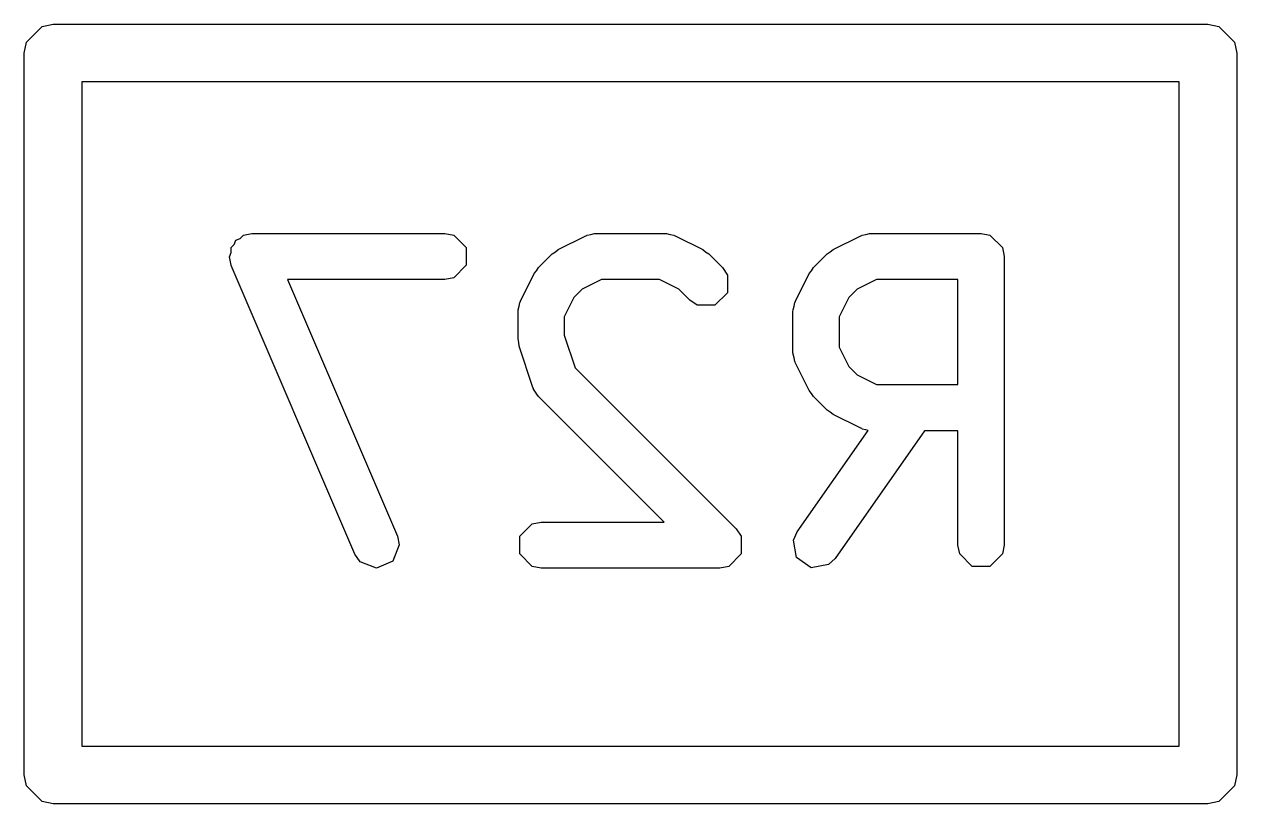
# Model space of a CAD drawing. Extents: x 3.93 to 7.47, y -4.9 to -2.95.
# Drawn here: x 6.6153 to 6.698, y -4.3941 to -4.3409 of the extents above; entities that cross this region are included whole.
import ezdxf

# ---------------------------------------------------------------- set-up
doc = ezdxf.new("R2010")
doc.units = 0
doc.header["$MEASUREMENT"] = 0
doc.layers.add('BLACK', color=7, linetype='CONTINUOUS')

msp = doc.modelspace()

# ---------------------------------------------------------------- linework, layer by layer
at = {"layer": 'BLACK', "linetype": 'CONTINUOUS'}
for p, q in [((6.615486, -4.342157), (6.616551, -4.341092)), ((6.616551, -4.341092), (6.617305, -4.340942)), ((6.617305, -4.340942), (6.696045, -4.340942)), ((6.696045, -4.340942), (6.696798, -4.341092)), ((6.696798, -4.341092), (6.697864, -4.342157)), ((6.615336, -4.342911), (6.615486, -4.342157)), ((6.697864, -4.342157), (6.698013, -4.342911)), ((6.615336, -4.392123), (6.615336, -4.342911)), ((6.698013, -4.342911), (6.698013, -4.392123)), ((6.619273, -4.344879), (6.619273, -4.390155)), ((6.694076, -4.344879), (6.619273, -4.344879)), ((6.694076, -4.390155), (6.694076, -4.344879)), ((6.630066, -4.355548), (6.630294, -4.35532)), ((6.630294, -4.35532), (6.630861, -4.355207)), ((6.630861, -4.355207), (6.630878, -4.3552)), ((6.630878, -4.3552), (6.630884, -4.355202)), ((6.630884, -4.355202), (6.630897, -4.3552)), ((6.630897, -4.3552), (6.64402, -4.3552)), ((6.64402, -4.3552), (6.644623, -4.35532)), ((6.644623, -4.35532), (6.645475, -4.356172)), ((6.651752, -4.356304), (6.653627, -4.355366)), ((6.653627, -4.355366), (6.653703, -4.355345)), ((6.653703, -4.355345), (6.653729, -4.35532)), ((6.653729, -4.35532), (6.653976, -4.35527)), ((6.653976, -4.35527), (6.65422, -4.355204)), ((6.65422, -4.355204), (6.654254, -4.355215)), ((6.654254, -4.355215), (6.654331, -4.3552)), ((6.654331, -4.3552), (6.659018, -4.3552)), ((6.659018, -4.3552), (6.659096, -4.355215)), ((6.659096, -4.355215), (6.65913, -4.355204)), ((6.65913, -4.355204), (6.659373, -4.35527)), ((6.659373, -4.35527), (6.659621, -4.35532)), ((6.659621, -4.35532), (6.659646, -4.355345)), ((6.659646, -4.355345), (6.659723, -4.355366)), ((6.659723, -4.355366), (6.661597, -4.356304)), ((6.6705, -4.356304), (6.672375, -4.355366)), ((6.672375, -4.355366), (6.672451, -4.355345)), ((6.672451, -4.355345), (6.672476, -4.35532)), ((6.672476, -4.35532), (6.672724, -4.35527)), ((6.672724, -4.35527), (6.672967, -4.355204)), ((6.672967, -4.355204), (6.673002, -4.355215)), ((6.673002, -4.355215), (6.673079, -4.3552)), ((6.673079, -4.3552), (6.680578, -4.3552)), ((6.680578, -4.3552), (6.681181, -4.35532)), ((6.681181, -4.35532), (6.682033, -4.356172)), ((6.629442, -4.356172), (6.629657, -4.355957)), ((6.629442, -4.356494), (6.629442, -4.356172)), ((6.629657, -4.355957), (6.62977, -4.355675)), ((6.62977, -4.355675), (6.630066, -4.355548)), ((6.645475, -4.356172), (6.645475, -4.357377)), ((6.682033, -4.356172), (6.682153, -4.356775)), ((6.629322, -4.356794), (6.629442, -4.356494)), ((6.629442, -4.35736), (6.629322, -4.356794)), ((6.650406, -4.357536), (6.651343, -4.356599)), ((6.651343, -4.356599), (6.651553, -4.356458)), ((6.651553, -4.356458), (6.651752, -4.356304)), ((6.661597, -4.356304), (6.661797, -4.356458)), ((6.661797, -4.356458), (6.662007, -4.356599)), ((6.662007, -4.356599), (6.662944, -4.357536)), ((6.669153, -4.357536), (6.670091, -4.356598)), ((6.670091, -4.356598), (6.6703, -4.356458)), ((6.6703, -4.356458), (6.6705, -4.356304)), ((6.682153, -4.356775), (6.682153, -4.37646)), ((6.629442, -4.357377), (6.629442, -4.35736)), ((6.629447, -4.357382), (6.629442, -4.357377)), ((6.629449, -4.357395), (6.629447, -4.357382)), ((6.637886, -4.37708), (6.629449, -4.357395)), ((6.645475, -4.357377), (6.644623, -4.35823)), ((6.650111, -4.357945), (6.650266, -4.357746)), ((6.650266, -4.357746), (6.650406, -4.357536)), ((6.662944, -4.357536), (6.663285, -4.358047)), ((6.668858, -4.357945), (6.669013, -4.357746)), ((6.669013, -4.357746), (6.669153, -4.357536)), ((6.64402, -4.358349), (6.633285, -4.358349)), ((6.633285, -4.358349), (6.640781, -4.375839)), ((6.644623, -4.35823), (6.64402, -4.358349)), ((6.649173, -4.35982), (6.650111, -4.357945)), ((6.654703, -4.358349), (6.653389, -4.359006)), ((6.658646, -4.358349), (6.654703, -4.358349)), ((6.65996, -4.359006), (6.658646, -4.358349)), ((6.663285, -4.358047), (6.663285, -4.359252)), ((6.667921, -4.35982), (6.668858, -4.357945)), ((6.673451, -4.358349), (6.672137, -4.359006)), ((6.679003, -4.358349), (6.673451, -4.358349)), ((6.679003, -4.365511), (6.679003, -4.358349)), ((6.653389, -4.359006), (6.652813, -4.359582)), ((6.660717, -4.359763), (6.65996, -4.359006)), ((6.663285, -4.359252), (6.662433, -4.360104)), ((6.672137, -4.359006), (6.671561, -4.359582)), ((6.649011, -4.360413), (6.649078, -4.360169)), ((6.649078, -4.360169), (6.649127, -4.359922)), ((6.649127, -4.359922), (6.649152, -4.359896)), ((6.649152, -4.359896), (6.649173, -4.35982)), ((6.652813, -4.359582), (6.652157, -4.360896)), ((6.661228, -4.360104), (6.660717, -4.359763)), ((6.662433, -4.360104), (6.661228, -4.360104)), ((6.667759, -4.360413), (6.667825, -4.360169)), ((6.667825, -4.360169), (6.667875, -4.359922)), ((6.667875, -4.359922), (6.6679, -4.359896)), ((6.6679, -4.359896), (6.667921, -4.35982)), ((6.671561, -4.359582), (6.670904, -4.360896)), ((6.649007, -4.360524), (6.649022, -4.360447)), ((6.649007, -4.362399), (6.649007, -4.360524)), ((6.649022, -4.360447), (6.649011, -4.360413)), ((6.652157, -4.360896), (6.652157, -4.362143)), ((6.667755, -4.360524), (6.66777, -4.360447)), ((6.667755, -4.363336), (6.667755, -4.360524)), ((6.66777, -4.360447), (6.667759, -4.360413)), ((6.670904, -4.360896), (6.670904, -4.362965)), ((6.649056, -4.362647), (6.649007, -4.362399)), ((6.649088, -4.362897), (6.649056, -4.362647)), ((6.652157, -4.362143), (6.652896, -4.36436)), ((6.650025, -4.365709), (6.649088, -4.362897)), ((6.66777, -4.363414), (6.667755, -4.363336)), ((6.667759, -4.363448), (6.66777, -4.363414)), ((6.667825, -4.363691), (6.667759, -4.363448)), ((6.667875, -4.363939), (6.667825, -4.363691)), ((6.670904, -4.362965), (6.671561, -4.364278)), ((6.652896, -4.36436), (6.663881, -4.375346)), ((6.6679, -4.363964), (6.667875, -4.363939)), ((6.667921, -4.364041), (6.6679, -4.363964)), ((6.668858, -4.365915), (6.667921, -4.364041)), ((6.671561, -4.364278), (6.672137, -4.364854)), ((6.672137, -4.364854), (6.673451, -4.365511)), ((6.650064, -4.365778), (6.650025, -4.365709)), ((6.650064, -4.365814), (6.650064, -4.365778)), ((6.650204, -4.366024), (6.650064, -4.365814)), ((6.65033, -4.366243), (6.650204, -4.366024)), ((6.669013, -4.366115), (6.668858, -4.365915)), ((6.669153, -4.366325), (6.669013, -4.366115)), ((6.673451, -4.365511), (6.679003, -4.365511)), ((6.650362, -4.366259), (6.65033, -4.366243)), ((6.650406, -4.366325), (6.650362, -4.366259)), ((6.658966, -4.374885), (6.650406, -4.366325)), ((6.670091, -4.367262), (6.669153, -4.366325)), ((6.6703, -4.367402), (6.670091, -4.367262)), ((6.6705, -4.367557), (6.6703, -4.367402)), ((6.672375, -4.368494), (6.6705, -4.367557)), ((6.668039, -4.375557), (6.672885, -4.368634)), ((6.676711, -4.368661), (6.67062, -4.377363)), ((6.672451, -4.368515), (6.672375, -4.368494)), ((6.672476, -4.368541), (6.672451, -4.368515)), ((6.672724, -4.36859), (6.672476, -4.368541)), ((6.672885, -4.368634), (6.672724, -4.36859)), ((6.679003, -4.368661), (6.676711, -4.368661)), ((6.679003, -4.37646), (6.679003, -4.368661)), ((6.649127, -4.375857), (6.649979, -4.375005)), ((6.649979, -4.375005), (6.650582, -4.374885)), ((6.650582, -4.374885), (6.658966, -4.374885)), ((6.640781, -4.375839), (6.640908, -4.376441)), ((6.649127, -4.377062), (6.649127, -4.375857)), ((6.663881, -4.375346), (6.664223, -4.375857)), ((6.664223, -4.375857), (6.664223, -4.377062)), ((6.667792, -4.376119), (6.668039, -4.375557)), ((6.640908, -4.376441), (6.64046, -4.37756)), ((6.668001, -4.377306), (6.667792, -4.376119)), ((6.679123, -4.377062), (6.679003, -4.37646)), ((6.682153, -4.37646), (6.682033, -4.377062)), ((6.638233, -4.377587), (6.637886, -4.37708)), ((6.639352, -4.378034), (6.638233, -4.377587)), ((6.64046, -4.37756), (6.639352, -4.378034)), ((6.649979, -4.377915), (6.649127, -4.377062)), ((6.664223, -4.377062), (6.66337, -4.377915)), ((6.668989, -4.377997), (6.668001, -4.377306)), ((6.67062, -4.377363), (6.670176, -4.377788)), ((6.679975, -4.377915), (6.679123, -4.377062)), ((6.682033, -4.377062), (6.681181, -4.377915)), ((6.650582, -4.378034), (6.649979, -4.377915)), ((6.662768, -4.378034), (6.650582, -4.378034)), ((6.66337, -4.377915), (6.662768, -4.378034)), ((6.66337, -4.377915), (6.66337, -4.377915)), ((6.670176, -4.377788), (6.668989, -4.377997)), ((6.681181, -4.377915), (6.679975, -4.377915)), ((6.619273, -4.390155), (6.694076, -4.390155)), ((6.615486, -4.392876), (6.615336, -4.392123)), ((6.698013, -4.392123), (6.697864, -4.392876)), ((6.616551, -4.393942), (6.615486, -4.392876)), ((6.697864, -4.392876), (6.696798, -4.393942)), ((6.617305, -4.394092), (6.616551, -4.393942)), ((6.696045, -4.394092), (6.617305, -4.394092)), ((6.696798, -4.393942), (6.696045, -4.394092))]:
    msp.add_line(p, q, dxfattribs=at)

doc.saveas('drawing.dxf')
